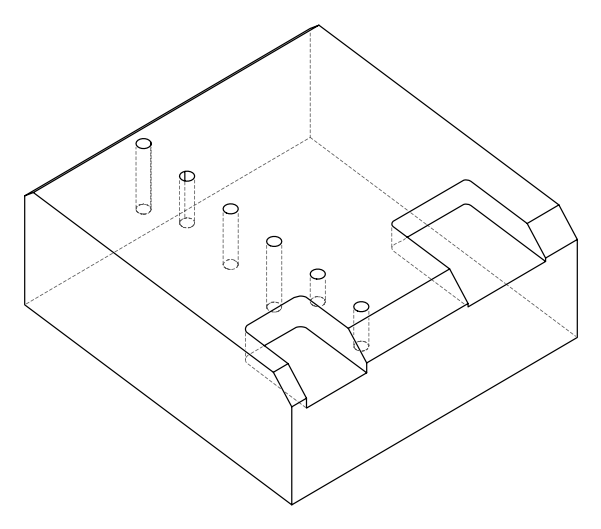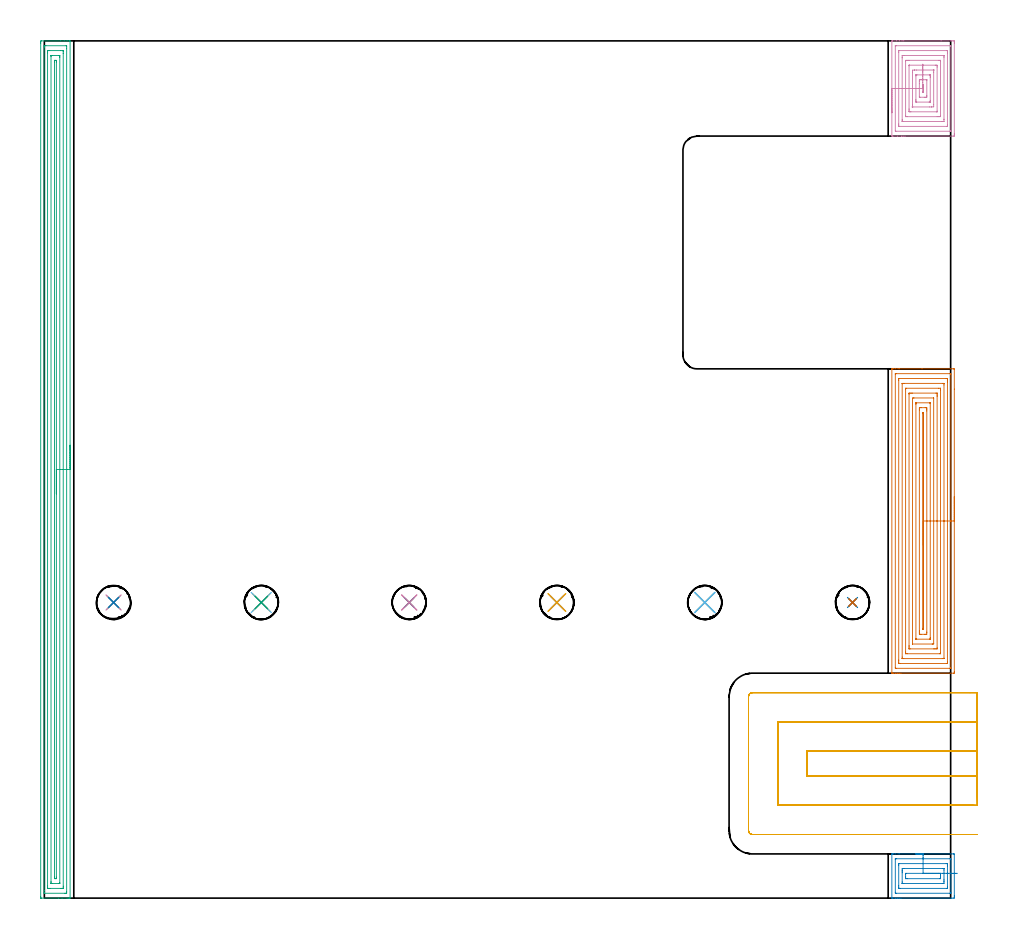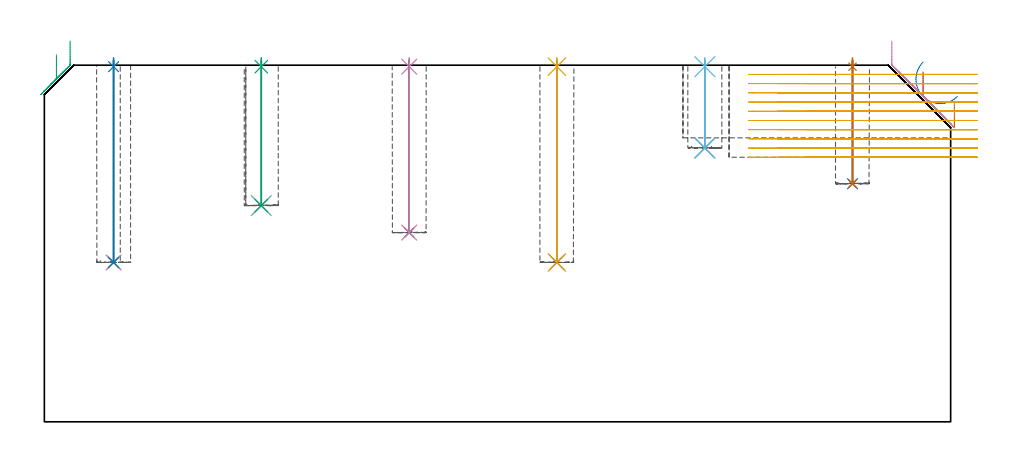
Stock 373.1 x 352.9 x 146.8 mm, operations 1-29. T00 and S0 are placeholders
(PLAN: 30 operations, 16 tool changes, 98.7 min)
(1 SPOT_DRILL | STEP1POCKET | NXT0321_9005460120000 | 0.03 min | 2 mm3)
(2 SPOT_DRILL_1 | STEP1POCKET_1 | NXT0321_9005460120000 | 0.03 min | 2 mm3)
(3 SPOT_DRILL_2 | STEP1POCKET_2 | NXT0321_9005460120000 | 0.03 min | 3 mm3)
(4 SPOT_DRILL_3 | STEP1POCKET_3 | NXT0321_9005460120000 | 0.03 min | 2 mm3)
(5 SPOT_DRILL_4 | STEP1POCKET_4 | NXT0321_9005460120000 | 0.03 min | 2 mm3)
(6 SPOT_DRILL_5 | STEP1POCKET_5 | NXT0321_9005460120000 | 0.03 min | 2 mm3)
(7 DRILL_BLIND_HOLE_INTO_CENTER | STEP1POCKET | NXT0301_042 | 0.2 min | 1881 mm3)
(8 DRILL_TO_ENLARGE_BLIND_HOLE | STEP1POCKET | UGT0301_374 | 0.2 min | 4579 mm3)
(9 DRILL_BLIND_HOLE_INTO_CENTER_1 | STEP1POCKET_1 | NXT0301_042 | 0.33 min | 3153 mm3)
(10 DRILL_TO_ENLARGE_BLIND_HOLE_1 | STEP1POCKET_1 | UGT0301_374 | 0.33 min | 7596 mm3)
(11 DRILL_BLIND_HOLE_INTO_CENTER_2 | STEP1POCKET_2 | NXT0301_042 | 0.24 min | 2233 mm3)
(12 DRILL_TO_ENLARGE_BLIND_HOLE_2 | STEP1POCKET_2 | UGT0301_374 | 0.24 min | 5416 mm3)
(13 DRILL_BLIND_HOLE_INTO_CENTER_3 | STEP1POCKET_3 | NXT0301_042 | 0.29 min | 2669 mm3)
(14 DRILL_TO_ENLARGE_BLIND_HOLE_3 | STEP1POCKET_3 | UGT0301_374 | 0.29 min | 6452 mm3)
(15 DRILL_BLIND_HOLE_INTO_CENTER_4 | STEP1POCKET_4 | NXT0301_042 | 0.33 min | 3153 mm3)
(16 DRILL_TO_ENLARGE_BLIND_HOLE_4 | STEP1POCKET_4 | UGT0301_374 | 0.33 min | 7594 mm3)
(17 DRILL_BLIND_HOLE_INTO_CENTER_5 | STEP1POCKET_5 | NXT0301_042 | 0.15 min | 1303 mm3)
(18 DRILL_TO_ENLARGE_BLIND_HOLE_5 | STEP1POCKET_5 | UGT0301_374 | 0.15 min | 3212 mm3)
(19 BORE_BLIND_HOLE | STEP1POCKET | UGT0332_064 | 0.2 min | 1032 mm3)
(20 BORE_BLIND_HOLE_1 | STEP1POCKET_1 | UGT0332_064 | 0.33 min | 1723 mm3)
(21 BORE_BLIND_HOLE_2 | STEP1POCKET_2 | UGT0332_064 | 0.24 min | 1226 mm3)
(22 BORE_BLIND_HOLE_3 | STEP1POCKET_3 | UGT0332_064 | 0.29 min | 1455 mm3)
(23 BORE_BLIND_HOLE_4 | STEP1POCKET_4 | UGT0332_064 | 0.33 min | 1721 mm3)
(24 BORE_BLIND_HOLE_5 | STEP1POCKET_5 | UGT0332_064 | 0.15 min | 722 mm3)
(25 AREA_MILL | FG_CHAMFER_SURFACE | UGT0205_001 | 10.25 min | 46894 mm3)
(26 AREA_MILL_1 | FG_CHAMFER_SURFACE_1 | UGT0205_001 | 1.7 min | 8766 mm3)
(27 AREA_MILL_2 | FG_CHAMFER_SURFACE_2 | UGT0205_001 | 14.32 min | 25832 mm3)
(28 AREA_MILL_3 | FG_CHAMFER_SURFACE_3 | UGT0205_001 | 3.36 min | 15700 mm3)
(29 MILL_SLOT | SLOT_PARTIAL_RECTANGULAR | NXT0201_012 | Follow Part, ap 4, ae 75% | 15.05 min | 250172 mm3)
(30 MILL_SLOT_1 | SLOT_PARTIAL_RECTANGULAR_1 | NXT0201_013 | Follow Part, ap 2.5, ae 75% | 49.25 min | 309719 mm3)
(TOOL NXT0321_9005460120000 | NC Spot Drill, 142deg, 12mm, Carbide, Uncoated | D12 PA142 FL30 Z2)
(TOOL NXT0301_042 | Carbide Drill 7.1mm [860.1-0710-057A1-MM 2214] | D7.1 PA140 FL85 Z2)
(TOOL UGT0301_374 | Twist Drill Flat Bottom 13 mm | D13 PA180 FL101 Z2)
(TOOL UGT0332_064 | 14 mm Boring Bar Slip Fit | D14)
(TOOL UGT0205_001 | Chamfer Mill 20 x 3 x 45 deg. | D20 FL50 Z2)
(TOOL NXT0201_012 | ENDMILL 16mm [2P460-1600-NA 1630] | D16 FL38 Z6)
(TOOL NXT0201_013 | ENDMILL 10mm | D10 FL30 Z4)
(OP 1 SPOT_DRILL)
G17 G21 G94 G90
T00 M6
G54
G17 G0 G90 X332.7 Y121.7 S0 M3
G43 Z156.8 H0
G94 G81 G98 Z146.193 F250. R149.8
G80
M5
M2
(OP 2 SPOT_DRILL_1)
G17 G21 G94 G90
T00 M6
G54
G17 G0 G90 X28.5 Y121.7 S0 M3
G43 Z156.8 H0
G94 G81 G98 Z146.193 F250. R149.8
G80
M5
M2
(OP 3 SPOT_DRILL_2)
G17 G21 G94 G90
T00 M6
G54
G17 G0 G90 X89.3 Y121.7 S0 M3
G43 Z156.8 H0
G94 G81 G98 Z146.193 F250. R149.8
G80
M5
M2
(OP 4 SPOT_DRILL_3)
G17 G21 G94 G90
T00 M6
G54
G17 G0 G90 X150.2 Y121.7 S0 M3
G43 Z156.8 H0
G94 G81 G98 Z146.193 F250. R149.8
G80
M5
M2
(OP 5 SPOT_DRILL_4)
G17 G21 G94 G90
T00 M6
G54
G17 G0 G90 X211. Y121.7 S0 M3
G43 Z156.8 H0
G94 G81 G98 Z146.193 F250. R149.8
G80
M5
M2
(OP 6 SPOT_DRILL_5)
G17 G21 G94 G90
T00 M6
G54
G17 G0 G90 X271.9 Y121.7 S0 M3
G43 Z156.8 H0
G94 G81 G98 Z146.193 F250. R149.8
G80
M5
M2
(OP 7 DRILL_BLIND_HOLE_INTO_CENTER)
G17 G21 G94 G90
T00 M6
G54
G17 G0 G90 X332.7 Y121.7 S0 M3
G43 Z156.8 H1
G94 G81 G98 Z98. F250. R148.8
G80
M5
M2
(OP 8 DRILL_TO_ENLARGE_BLIND_HOLE)
G17 G21 G94 G90
T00 M6
G54
G17 G0 G90 X332.7 Y121.7 S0 M3
G43 Z156.8 H0
G94 G73 G98 Z98. F250. Q12.2 R148.8
G80
M5
M2
(OP 9 DRILL_BLIND_HOLE_INTO_CENTER_1)
G17 G21 G94 G90
T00 M6
G54
G17 G0 G90 X28.5 Y121.7 S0 M3
G43 Z156.8 H1
G94 G81 G98 Z65.6 F250. R148.8
G80
M5
M2
(OP 10 DRILL_TO_ENLARGE_BLIND_HOLE_1)
G17 G21 G94 G90
T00 M6
G54
G17 G0 G90 X28.5 Y121.7 S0 M3
G43 Z156.8 H0
G94 G73 G98 Z65.6 F250. Q11.6 R148.8
G80
M5
M2
(OP 11 DRILL_BLIND_HOLE_INTO_CENTER_2)
G17 G21 G94 G90
T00 M6
G54
G17 G0 G90 X89.3 Y121.7 S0 M3
G43 Z156.8 H1
G94 G81 G98 Z89. F250. R148.8
G80
M5
M2
(OP 12 DRILL_TO_ENLARGE_BLIND_HOLE_2)
G17 G21 G94 G90
T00 M6
G54
G17 G0 G90 X89.3 Y121.7 S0 M3
G43 Z156.8 H0
G94 G73 G98 Z89. F250. Q11.56 R148.8
G80
M5
M2
(OP 13 DRILL_BLIND_HOLE_INTO_CENTER_3)
G17 G21 G94 G90
T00 M6
G54
G17 G0 G90 X150.2 Y121.7 S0 M3
G43 Z156.8 H1
G94 G81 G98 Z77.9 F250. R148.8
G80
M5
M2
(OP 14 DRILL_TO_ENLARGE_BLIND_HOLE_3)
G17 G21 G94 G90
T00 M6
G54
G17 G0 G90 X150.2 Y121.7 S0 M3
G43 Z156.8 H0
G94 G73 G98 Z77.9 F250. Q11.483 R148.8
G80
M5
M2
(OP 15 DRILL_BLIND_HOLE_INTO_CENTER_4)
G17 G21 G94 G90
T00 M6
G54
G17 G0 G90 X211. Y121.7 S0 M3
G43 Z156.8 H1
G94 G81 G98 Z65.6 F250. R148.8
G80
M5
M2
(OP 16 DRILL_TO_ENLARGE_BLIND_HOLE_4)
G17 G21 G94 G90
T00 M6
G54
G17 G0 G90 X211. Y121.7 S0 M3
G43 Z156.8 H0
G94 G73 G98 Z65.6 F250. Q11.6 R148.8
G80
M5
M2
(OP 17 DRILL_BLIND_HOLE_INTO_CENTER_5)
G17 G21 G94 G90
T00 M6
G54
G17 G0 G90 X271.9 Y121.7 S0 M3
G43 Z156.8 H1
G94 G81 G98 Z112.7 F250. R148.8
G80
M5
M2
(OP 18 DRILL_TO_ENLARGE_BLIND_HOLE_5)
G17 G21 G94 G90
T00 M6
G54
G17 G0 G90 X271.9 Y121.7 S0 M3
G43 Z156.8 H0
G94 G73 G98 Z112.7 F250. Q11.367 R148.8
G80
M5
M2
(OP 19 BORE_BLIND_HOLE)
G17 G21 G94 G90
T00 M6
G54
G17 G0 G90 X332.7 Y121.7 S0 M3
G43 Z156.8 H0
G94 G85 G98 Z98. F250. R148.8
G80
M5
M2
(OP 20 BORE_BLIND_HOLE_1)
G17 G21 G94 G90
T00 M6
G54
G17 G0 G90 X28.5 Y121.7 S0 M3
G43 Z156.8 H0
G94 G85 G98 Z65.6 F250. R148.8
G80
M5
M2
(OP 21 BORE_BLIND_HOLE_2)
G17 G21 G94 G90
T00 M6
G54
G17 G0 G90 X89.3 Y121.7 S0 M3
G43 Z156.8 H0
G94 G85 G98 Z89. F250. R148.8
G80
M5
M2
(OP 22 BORE_BLIND_HOLE_3)
G17 G21 G94 G90
T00 M6
G54
G17 G0 G90 X150.2 Y121.7 S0 M3
G43 Z156.8 H0
G94 G85 G98 Z77.9 F250. R148.8
G80
M5
M2
(OP 23 BORE_BLIND_HOLE_4)
G17 G21 G94 G90
T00 M6
G54
G17 G0 G90 X211. Y121.7 S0 M3
G43 Z156.8 H0
G94 G85 G98 Z65.6 F250. R148.8
G80
M5
M2
(OP 24 BORE_BLIND_HOLE_5)
G17 G21 G94 G90
T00 M6
G54
G17 G0 G90 X271.9 Y121.7 S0 M3
G43 Z156.8 H0
G94 G85 G98 Z112.7 F250. R148.8
G80
M5
M2
(OP 25 AREA_MILL)
G17 G21 G94 G90
T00 M6
G54
G17 G0 G90 X374.6 Y165.25 S1061 M3
G43 Z156.8 H0
Z131.1
G94 G1 Y165.212 Z130.228 F250.
Y165.098 Z129.364
Y164.909 Z128.512
Y164.647 Z127.68
Y164.313 Z126.874
Y163.91 Z126.1
Y163.442 Z125.364
Y162.91 Z124.672
Y162.321 Z124.029
Y161.678 Z123.44
Y160.986 Z122.908
Y160.25 Z122.44
Y159.476 Z122.037
Y158.67 Z121.703
Y157.838 Z121.441
Y156.987 Z121.252
Y156.122 Z121.138
Y155.25 Z121.1
Y93.209
X374.596 Y92.798 Z121.102
X374.592 Y92.61 Z121.106
X374.401 Y92.6 Z121.297
X352.634 Z143.061
X352.031 Z143.663
X351.469 Z144.228
X351.148 Z144.548
X350.585 Z145.111
X350.264 Z145.431
X349.621 Z146.078
X349.25 Z146.45
X348.914 Z146.776
X348.903 Y92.608 Z146.788
X348.9 Y92.762 Z146.8
Y217.738
X348.903 Y217.891 Z146.788
X348.914 Y217.893 Z146.777
X349.249 Y217.9 Z146.45
X349.622 Z146.078
X350.264 Z145.431
X351.469 Z144.228
X352.031 Z143.663
X361.318 Z134.379
X374.119 Z121.578
X374.403 Y217.898 Z121.295
X374.592 Y217.89 Z121.106
X374.599 Y217.699 Z121.099
X374.6 Y209.536 Z121.1
Y155.25
X373.186 Z122.514
Y94.784
X373.184 Y94.678 Z122.516
X373.181 Y94.627 Z122.519
X373.179 Y94.61 Z122.521
X373.132 Y94.607 Z122.568
X372.742 Y94.601 Z122.958
X350.653 Z145.047
X350.428 Y94.605 Z145.272
X350.323 Y94.61 Z145.377
X350.315 Y94.943 Z145.385
Y94.994
X350.314 Y215.717 Z145.386
X350.316 Y215.822 Z145.384
X350.319 Y215.873 Z145.381
X350.322 Y215.89 Z145.378
X350.368 Y215.893 Z145.332
X350.758 Y215.899 Z144.942
X372.847 Z122.853
X373.072 Y215.895 Z122.628
X373.177 Y215.89 Z122.523
X373.185 Y215.557 Z122.515
X373.186 Y215.506 Z122.514
Y155.25
X371.772 Z123.928
X371.771 Y97.366 Z123.929
X371.769 Y96.779 Z123.931
X371.766 Y96.628 Z123.934
X371.765 Y96.615 Z123.935
X371.751 Y96.61 Z123.949
X371.705 Y96.604 Z123.995
X371.646 Y96.601 Z124.054
X352.208 Y96.6 Z143.492
X352.031 Y96.602 Z143.669
X351.854 Y96.606 Z143.846
X351.742 Y96.61 Z143.958
X351.735 Y96.678 Z143.965
X351.733 Y96.779 Z143.967
X351.73 Y97.084 Z143.97
X351.729 Y97.672 Z143.971
X351.728 Y97.978 Z143.972
X351.729 Y213.134 Z143.971
X351.731 Y213.721 Z143.969
X351.734 Y213.872 Z143.966
X351.735 Y213.885 Z143.965
X351.749 Y213.89 Z143.951
X351.795 Y213.896 Z143.905
X351.854 Y213.899 Z143.846
X371.292 Y213.9 Z124.408
X371.469 Y213.898 Z124.231
X371.646 Y213.894 Z124.054
X371.758 Y213.89 Z123.942
X371.765 Y213.822 Z123.935
X371.767 Y213.721 Z123.933
X371.77 Y213.416 Z123.93
X371.771 Y212.828 Z123.929
X371.772 Y212.522 Z123.928
Y155.25
X370.357 Z125.343
Y98.795
X370.356 Y98.701 Z125.344
X370.353 Y98.643 Z125.347
X370.351 Y98.617 Z125.349
X370.337 Y98.61 Z125.363
X370.126 Y98.605 Z125.574
X369.702 Y98.6 Z125.998
X369.667 Z126.033
X353.763 Z141.937
X353.366 Y98.603 Z142.334
X353.168 Y98.608 Z142.532
X353.149 Y98.61 Z142.551
X353.147 Y98.624 Z142.553
X353.144 Y98.661 Z142.556
X353.143 Y98.712 Z142.557
Y99.227
Y211.705
X353.144 Y211.8 Z142.556
X353.147 Y211.857 Z142.553
X353.149 Y211.883 Z142.551
X353.163 Y211.89 Z142.537
X353.374 Y211.895 Z142.326
X353.798 Y211.9 Z141.902
X353.833 Z141.867
X369.737 Z125.963
X370.134 Y211.897 Z125.566
X370.332 Y211.893 Z125.368
X370.351 Y211.89 Z125.349
X370.353 Y211.876 Z125.347
X370.356 Y211.839 Z125.344
X370.357 Y211.788 Z125.343
Y211.273
Y155.25
X368.943 Z126.757
Y101.117
X368.941 Y100.991 Z126.759
X368.936 Y100.739 Z126.764
X368.931 Y100.609 Z126.769
X368.897 Y100.606 Z126.803
X368.818 Y100.603 Z126.882
X368.571 Y100.6 Z127.129
X355.318 Z140.382
X354.682 Y100.604 Z141.018
X354.591 Y100.607 Z141.109
X354.57 Y100.609 Z141.13
X354.564 Y100.697 Z141.136
X354.56 Y100.864 Z141.14
X354.557 Y101.117 Z141.143
Y101.243
Y209.383
X354.558 Y209.51 Z141.142
X354.564 Y209.762 Z141.136
X354.569 Y209.891 Z141.131
X354.603 Y209.894 Z141.097
X354.682 Y209.897 Z141.018
X354.929 Y209.9 Z140.771
X368.182 Z127.518
X368.818 Y209.897 Z126.882
X368.909 Y209.893 Z126.791
X368.93 Y209.891 Z126.77
X368.936 Y209.803 Z126.764
X368.94 Y209.636 Z126.76
X368.943 Y209.383 Z126.757
Y209.257
Y155.25
X367.529 Z128.171
X367.528 Y103.028 Z128.172
X367.527 Y102.787 Z128.173
X367.524 Y102.667 Z128.176
X367.522 Y102.615 Z128.178
X367.467 Y102.608 Z128.233
X367.051 Y102.603 Z128.649
X366.591 Y102.6 Z129.109
X366.168 Z129.532
X356.449 Y102.601 Z139.251
X355.986 Y102.603 Z139.714
X355.978 Y102.61 Z139.722
X355.975 Y102.614 Z139.725
X355.972 Y103.028 Z139.728
X355.971 Y103.511 Z139.729
Y103.921
X355.972 Y207.472 Z139.728
X355.973 Y207.713 Z139.727
X355.976 Y207.833 Z139.724
X355.978 Y207.885 Z139.722
X356.033 Y207.892 Z139.667
X356.449 Y207.897 Z139.251
X356.909 Y207.9 Z138.791
X357.332 Z138.368
X367.051 Y207.899 Z128.649
X367.514 Y207.897 Z128.186
X367.522 Y207.89 Z128.178
X367.525 Y207.886 Z128.175
X367.528 Y207.472 Z128.172
X367.529 Y206.989 Z128.171
Y206.579
Y155.25
X366.115 Z129.585
X366.114 Y104.867 Z129.586
X366.113 Y104.814 Z129.587
X366.108 Y104.614 Z129.592
X365.707 Y104.604 Z129.993
X365.495 Y104.6 Z130.205
X357.431 Y104.601 Z138.269
X357.412 Y104.604 Z138.288
X357.397 Y104.609 Z138.303
X357.392 Y104.628 Z138.308
X357.386 Y104.759 Z138.314
Y205.633
Y205.687
X357.392 Y205.886 Z138.308
X357.793 Y205.896 Z137.907
X358.005 Y205.9 Z137.695
X366.069 Y205.899 Z129.631
X366.088 Y205.896 Z129.612
X366.103 Y205.891 Z129.597
X366.108 Y205.872 Z129.592
X366.114 Y205.741 Z129.586
X366.115 Y155.25 Z129.585
X364.7 Z131.
Y107.189
X364.698 Y106.886 Z131.002
X364.695 Y106.684 Z131.005
X364.694 Y106.618 Z131.006
X364.675 Y106.61 Z131.025
X364.621 Y106.607 Z131.079
X364.401 Y106.6 Z131.299
X359.099 Z136.601
X358.879 Y106.605 Z136.821
X358.825 Y106.609 Z136.875
X358.806 Y106.612 Z136.894
X358.804 Y106.627 Z136.896
X358.801 Y106.673 Z136.899
X358.8 Y106.72 Z136.9
Y106.902
Y203.311
X358.802 Y203.614 Z136.898
X358.805 Y203.816 Z136.895
X358.806 Y203.882 Z136.894
X358.825 Y203.89 Z136.875
X358.879 Y203.893 Z136.821
X359.099 Y203.9 Z136.601
X364.401 Z131.299
X364.621 Y203.896 Z131.079
X364.675 Y203.892 Z131.025
X364.694 Y203.888 Z131.006
X364.696 Y203.873 Z131.004
X364.699 Y203.827 Z131.001
X364.7 Y203.78 Z131.
Y203.598
Y155.25
X363.286 Z132.414
Y109.51
X363.285 Y109.277 Z132.415
X363.279 Y108.625 Z132.421
X362.634 Y108.605 Z133.066
X362.419 Y108.601 Z133.281
X360.866 Z134.834
X360.651 Y108.602 Z135.049
X360.221 Y108.618 Z135.479
X360.215 Y109.042 Z135.485
X360.214 Y109.277 Z135.486
Y109.936
Y200.99
X360.215 Y201.223 Z135.485
X360.221 Y201.875 Z135.479
X360.866 Y201.895 Z134.834
X361.081 Y201.899 Z134.619
X362.634 Z133.066
X362.849 Y201.898 Z132.851
X363.279 Y201.882 Z132.421
X363.285 Y201.458 Z132.415
X363.286 Y201.223 Z132.414
Y200.564
Y155.25
X361.872 Z133.828
X361.871 Y111.062 Z133.829
X361.87 Y110.941 Z133.83
X361.866 Y110.816 Z133.834
X361.858 Y110.61 Z133.842
X361.75 Y110.604 Z133.95
X361.685 Y110.603 Z134.015
X361.645 Y110.606 Z134.055
X361.639 Y110.609 Z134.061
X361.635 Y110.624 Z134.065
X361.632 Y110.693 Z134.068
X361.629 Y110.939 Z134.071
X361.628 Y111.062 Z134.072
X361.629 Y199.438 Z134.071
X361.63 Y199.559 Z134.07
X361.634 Y199.684 Z134.066
X361.642 Y199.89 Z134.058
X361.75 Y199.896 Z133.95
X361.815 Y199.897 Z133.885
X361.855 Y199.894 Z133.845
X361.861 Y199.891 Z133.839
X361.865 Y199.876 Z133.835
X361.868 Y199.808 Z133.832
X361.871 Y199.561 Z133.829
X361.872 Y199.438 Z133.828
Y155.25
Y154.378 Z133.866
Y153.514 Z133.98
Y152.662 Z134.169
Y151.83 Z134.431
Y151.024 Z134.765
Y150.25 Z135.168
Y149.514 Z135.636
Y148.822 Z136.168
Y148.179 Z136.757
Y147.59 Z137.4
Y147.059 Z138.092
Y146.59 Z138.828
Y146.187 Z139.602
Y145.853 Z140.408
Y145.591 Z141.24
Y145.402 Z142.091
Y145.288 Z142.956
Y145.25 Z143.828
G0 Z156.8
M5
M2
(OP 26 AREA_MILL_1)
G17 G21 G94 G90
T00 M6
G54
G17 G0 G90 X361.75 Y18.2 S1061 M3
G43 Z156.8 H0
Z148.089
G94 G1 X361.161 Z147.446 F250.
X360.63 Z146.754
X360.161 Z146.018
X359.758 Z145.245
X359.424 Z144.439
X359.162 Z143.607
X358.973 Z142.755
X358.859 Z141.89
X358.821 Z141.018
X358.859 Z140.147
X358.973 Z139.282
X359.162 Z138.43
X359.424 Z137.598
X359.758 Z136.792
X360.161 Z136.018
X360.63 Z135.283
X361.161 Z134.59
X361.75 Z133.947
X374.119 Z121.578
X374.397 Y18.197 Z121.3
X374.592 Y18.19 Z121.106
X374.599 Y17.993 Z121.099
X374.6 Y1.023 Z121.1
X374.599 Y0.615 Z121.101
X374.595 Y0.135 Z121.103
X374.592 Y0.009 Z121.106
X374.119 Y0.004 Z121.578
X373.511 Y0. Z122.186
X352.64 Z143.056
X352.031 Z143.663
X351.481 Z144.216
X351.148 Z144.548
X350.597 Z145.099
X350.264 Z145.431
X349.262 Z146.437
X348.914 Y0.007 Z146.777
X348.903 Y0.009 Z146.788
X348.9 Y0.169 Z146.8
Y18.031
X348.903 Y18.192 Z146.788
X348.915 Y18.2 Z146.776
X349.263 Z146.437
X349.597 Z146.102
X350.264 Z145.431
X351.481 Z144.216
X352.031 Z143.663
X361.75 Z133.947
X361.751 Y17.586 Z133.949
X361.75 Y16.692 Z133.95
Y16.2
X372.84 Y16.199 Z122.86
X373.071 Y16.192 Z122.629
X373.179 Y16.186 Z122.521
X373.185 Y15.85 Z122.515
X373.186 Y15.799 Z122.514
Y2.191
X373.185 Y2.086 Z122.515
X373.182 Y2.034 Z122.518
X373.18 Y2.016 Z122.52
X373.146 Y2.01 Z122.554
X372.748 Y2.001 Z122.952
X350.66 Z145.04
X350.429 Y2.008 Z145.271
X350.321 Y2.014 Z145.379
X350.315 Y2.35 Z145.385
X350.314 Y2.401 Z145.386
Y16.009
X350.315 Y16.114 Z145.385
X350.318 Y16.166 Z145.382
X350.32 Y16.184 Z145.38
X350.354 Y16.19 Z145.346
X350.752 Y16.199 Z144.948
X361.75 Y16.2 Z133.95
Y14.2
X371.283 Z124.417
X371.469 Y14.197 Z124.231
X371.654 Y14.192 Z124.046
X371.765 Y14.186 Z123.935
X371.768 Y14.114 Z123.932
X371.77 Y14.012 Z123.93
X371.771 Y13.707 Z123.929
X371.772 Y13.119 Z123.928
X371.771 Y4.775 Z123.929
X371.767 Y4.188 Z123.933
X371.765 Y4.036 Z123.935
X371.76 Y4.01 Z123.94
X371.716 Y4.005 Z123.984
X371.654 Y4.001 Z124.046
X352.216 Y4. Z143.484
X352.031 Y4.003 Z143.669
X351.846 Y4.008 Z143.854
X351.735 Y4.014 Z143.965
X351.732 Y4.086 Z143.968
X351.73 Y4.188 Z143.97
X351.729 Y4.494 Z143.971
X351.728 Y5.081 Z143.972
X351.729 Y13.425 Z143.971
X351.733 Y14.012 Z143.967
X351.735 Y14.164 Z143.965
X351.74 Y14.19 Z143.96
X351.784 Y14.195 Z143.916
X351.846 Y14.199 Z143.854
X361.75 Y14.2 Z133.95
Y12.2
X369.728 Z125.972
X370.136 Y12.195 Z125.564
X370.339 Y12.19 Z125.361
X370.351 Y12.184 Z125.349
X370.354 Y12.168 Z125.346
X370.356 Y12.132 Z125.344
X370.357 Y12.081 Z125.343
Y11.563
Y7.76
Y7.098
X370.356 Y6.867 Z125.344
X370.351 Y6.211 Z125.349
X370.339 Y6.01 Z125.361
X369.676 Y6. Z126.024
X353.772 Z141.928
X353.364 Y6.005 Z142.336
X353.161 Y6.01 Z142.539
X353.149 Y6.016 Z142.551
X353.146 Y6.032 Z142.554
X353.144 Y6.068 Z142.556
X353.143 Y6.119 Z142.557
Y6.637
Y10.44
Y11.102
X353.144 Y11.333 Z142.556
X353.149 Y11.989 Z142.551
X353.161 Y12.19 Z142.539
X353.824 Y12.2 Z141.876
X361.75 Z133.95
Y10.2
X365.521 Z130.179
X368.172 Z127.528
X368.818 Y10.196 Z126.882
X368.91 Y10.193 Z126.79
X368.931 Y10.191 Z126.769
X368.936 Y10.093 Z126.764
X368.94 Y9.925 Z126.76
X368.943 Y9.673 Z126.757
Y9.547
Y8.653
Y8.527
X368.942 Y8.401 Z126.758
X368.937 Y8.149 Z126.763
X368.933 Y8.009 Z126.767
X368.899 Y8.006 Z126.801
X368.818 Y8.003 Z126.882
X368.581 Y8. Z127.119
X355.328 Z140.372
X354.682 Y8.004 Z141.018
X354.59 Y8.007 Z141.11
X354.569 Y8.009 Z141.131
X354.564 Y8.107 Z141.136
X354.56 Y8.275 Z141.14
X354.557 Y8.527 Z141.143
Y8.653
Y9.673
X354.558 Y9.799 Z141.142
X354.563 Y10.051 Z141.137
X354.567 Y10.191 Z141.133
X354.601 Y10.194 Z141.099
X354.682 Y10.197 Z141.018
X354.919 Y10.2 Z140.781
X361.75 Z133.95
X362.393 Z133.361
X363.085 Z132.83
X363.821 Z132.361
X364.595 Z131.958
X365.401 Z131.624
X366.233 Z131.362
X367.085 Z131.173
X367.95 Z131.059
X368.821 Z131.021
X369.693 Z131.059
X370.558 Z131.173
X371.409 Z131.362
X372.241 Z131.624
X373.047 Z131.958
X373.821 Z132.361
X374.557 Z132.83
X375.249 Z133.361
X375.892 Z133.95
G0 Z156.8
M5
M2
(OP 27 AREA_MILL_2)
G17 G21 G94 G90
T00 M6
G54
G17 G0 G90 X10.6 Y186.45 S1061 M3
G43 Z156.8 H0
G94 G1 Y186.412 Z155.928 F250.
Y186.298 Z155.063
Y186.109 Z154.212
Y185.847 Z153.38
Y185.513 Z152.574
Y185.11 Z151.8
Y184.641 Z151.064
Y184.11 Z150.372
Y183.521 Z149.729
Y182.878 Z149.139
Y182.186 Z148.608
Y181.45 Z148.14
Y180.676 Z147.737
Y179.87 Z147.403
Y179.038 Z147.141
Y178.186 Z146.952
Y177.322 Z146.838
Y176.45 Z146.8
Y0.161
X10.598 Y0.01 Z146.789
X10.472 Y0.003 Z146.664
X10.338 Y0. Z146.538
X9.995 Z146.194
X9.363 Z145.558
X7.297 Z143.494
X5.863 Z142.058
X-1.138 Z135.059
X-1.421 Y0.004 Z134.776
X-1.492 Y0.01 Z134.705
X-1.499 Y0.083 Z134.699
X-1.5 Y0.608 Z134.7
Y351.769
X-1.499 Y352.292 Z134.701
X-1.496 Y352.658 Z134.702
X-1.493 Y352.89 Z134.705
X-1.138 Y352.9 Z135.059
X6.738 Z142.933
X8.172 Z144.369
X9.363 Z145.558
X10.339 Z146.538
X10.472 Y352.897 Z146.664
X10.598 Y352.89 Z146.788
X10.6 Y352.739 Z146.8
Y176.45
X9.186 Z145.386
X9.185 Y2.574 Z145.385
Y2.393
X9.18 Y2.038 Z145.38
X9.179 Y2.02 Z145.379
X9.17 Y2.01 Z145.37
X9.104 Y2.006 Z145.304
X9.001 Y2.002 Z145.201
X8.873 Y2. Z145.073
X8.488 Z144.688
X0.121 Y2.001 Z136.321
X-0.031 Y2.005 Z136.169
X-0.059 Y2.009 Z136.141
X-0.079 Y2.014 Z136.121
X-0.08 Y2.048 Z136.12
X-0.084 Y2.211 Z136.116
X-0.085 Y2.393 Z136.115
X-0.086 Y3.105 Z136.114
Y350.326 Z136.115
X-0.085 Y350.507
X-0.08 Y350.862 Z136.12
X-0.079 Y350.88 Z136.121
X-0.07 Y350.89 Z136.13
X-0.004 Y350.894 Z136.196
X0.099 Y350.898 Z136.299
X0.227 Y350.9 Z136.427
X0.612 Z136.812
X8.979 Y350.899 Z145.179
X9.131 Y350.895 Z145.331
X9.158 Y350.891 Z145.358
X9.179 Y350.886 Z145.379
X9.18 Y350.852 Z145.38
X9.184 Y350.69 Z145.384
X9.185 Y350.507 Z145.385
X9.186 Y349.795 Z145.386
Y176.45
X7.771 Z143.971
Y4.909
X7.766 Y4.178 Z143.966
X7.764 Y4.023 Z143.964
X7.613 Y4.01 Z143.813
X6.911 Y4.001 Z143.111
X2.362 Y4. Z138.562
X1.658 Y4.004 Z137.858
X1.487 Y4.01 Z137.687
X1.335 Y4.025 Z137.535
X1.332 Y4.178 Z137.532
X1.33 Y4.338 Z137.53
X1.329 Y5.071 Z137.529
X1.328 Y5.233 Z137.528
X1.329 Y347.991 Z137.529
X1.334 Y348.722 Z137.534
X1.336 Y348.877 Z137.536
X1.487 Y348.89 Z137.687
X2.189 Y348.899 Z138.389
X6.738 Y348.9 Z142.938
X7.442 Y348.896 Z143.642
X7.613 Y348.89 Z143.813
X7.765 Y348.875 Z143.965
X7.768 Y348.722 Z143.968
X7.77 Y348.562 Z143.97
X7.771 Y347.829 Z143.971
Y347.668
Y176.45
X6.357 Z142.557
Y6.352
X6.355 Y6.183 Z142.555
X6.352 Y6.049 Z142.552
X6.35 Y6.014 Z142.55
X6.333 Y6.01 Z142.533
X6.282 Y6.007 Z142.482
X5.863 Y6. Z142.063
X5.826 Z142.026
X3.201 Z139.401
X2.824 Y6.01 Z139.024
X2.749 Y6.022 Z138.949
X2.746 Y6.075 Z138.946
X2.745 Y6.132 Z138.945
X2.743 Y6.467 Z138.943
Y6.856
Y346.548
X2.745 Y346.717 Z138.945
X2.748 Y346.851 Z138.948
X2.749 Y346.886 Z138.949
X2.767 Y346.89 Z138.967
X2.818 Y346.893 Z139.018
X3.237 Y346.9 Z139.437
X3.274 Z139.474
X5.899 Z142.099
X6.276 Y346.89 Z142.476
X6.351 Y346.878 Z142.551
X6.354 Y346.825 Z142.554
X6.355 Y346.768 Z142.555
X6.357 Y346.433 Z142.557
Y346.044
Y176.45
X4.943 Z141.143
Y8.613
X4.937 Y8.203 Z141.137
X4.933 Y8.01 Z141.133
X4.736 Y8.005 Z140.936
X4.267 Y8.01 Z140.467
X4.164 Y8.024 Z140.364
X4.157 Y8.641 Z140.357
Y344.287
X4.163 Y344.697 Z140.363
X4.167 Y344.89 Z140.367
X4.364 Y344.895 Z140.564
X4.833 Y344.89 Z141.033
X4.936 Y344.876 Z141.136
X4.943 Y344.259 Z141.143
Y176.45
Y175.578 Z141.181
Y174.713 Z141.295
Y173.862 Z141.484
Y173.03 Z141.746
Y172.224 Z142.08
Y171.45 Z142.483
Y170.714 Z142.952
Y170.022 Z143.483
Y169.379 Z144.072
Y168.79 Z144.715
Y168.258 Z145.407
Y167.79 Z146.143
Y167.387 Z146.917
Y167.053 Z147.723
Y166.791 Z148.555
Y166.602 Z149.407
Y166.488 Z150.271
Y166.45 Z151.143
G0 Z156.8
M5
M2
(OP 28 AREA_MILL_3)
G17 G21 G94 G90
T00 M6
G54
G17 G0 G90 X348.9 Y323.3 S1061 M3
G43 Z156.8 H0
G94 G1 Y323.338 Z155.928 F250.
Y323.452 Z155.064
Y323.641 Z154.212
Y323.903 Z153.38
Y324.237 Z152.574
Y324.64 Z151.8
Y325.109 Z151.064
Y325.64 Z150.372
Y326.229 Z149.729
Y326.872 Z149.14
Y327.564 Z148.608
Y328.3 Z148.14
Y329.074 Z147.737
Y329.88 Z147.403
Y330.712 Z147.141
Y331.564 Z146.952
Y332.428 Z146.838
Y333.3 Z146.8
Y352.814
X348.905 Y352.89 Z146.792
X349.086 Y352.9 Z146.612
X350.806 Z144.893
X352.031 Z143.666
X353.086 Z142.613
X353.798 Z141.896
X369.171 Z126.525
X373.236 Z122.46
X373.593 Z122.104
X374.119 Y352.896 Z121.577
X374.591 Y352.892 Z121.105
X374.594 Y352.847 Z121.103
X374.599 Y352.371 Z121.101
X374.6 Y351.888 Z121.1
Y314.634
X374.599 Y314.229 Z121.101
X374.593 Y313.753 Z121.103
X374.591 Y313.708 Z121.105
X374.119 Y313.7 Z121.577
X354.325 Z141.369
X353.798 Z141.896
X353.086 Z142.613
X352.915 Z142.783
X351.148 Z144.549
X349.381 Z146.318
X349.084 Y313.701 Z146.614
X348.905 Y313.71 Z146.793
X348.9 Y313.786 Z146.8
Y333.3
X350.314 Z145.386
X350.315 Y350.806 Z145.385
X350.316 Y350.858 Z145.384
X350.318 Y350.882 Z145.382
X350.32 Y350.888 Z145.38
X350.343 Y350.891 Z145.357
X350.543 Y350.896 Z145.157
X350.846 Y350.9 Z144.854
X372.935 Y350.899 Z122.765
X373.091 Y350.893 Z122.609
X373.142 Y350.89 Z122.558
X373.179 Y350.877 Z122.521
X373.186 Y350.597 Z122.514
X373.185 Y315.794 Z122.515
X373.184 Y315.742 Z122.516
X373.182 Y315.718 Z122.518
X373.18 Y315.712 Z122.52
X373.157 Y315.71 Z122.543
X372.957 Y315.704 Z122.743
X372.654 Y315.7 Z123.046
X350.565 Y315.701 Z145.135
X350.409 Y315.707 Z145.291
X350.358 Y315.71 Z145.342
X350.321 Y315.723 Z145.379
X350.314 Y316.003 Z145.386
Y333.3
X351.728 Z143.972
X351.729 Y348.239 Z143.971
X351.733 Y348.823 Z143.967
X351.735 Y348.889 Z143.965
X351.877 Y348.897 Z143.823
X351.954 Y348.9 Z143.746
X371.469 Z124.231
X371.546 Y348.898 Z124.154
X371.699 Y348.891 Z124.001
X371.766 Y348.883 Z123.934
X371.768 Y348.865 Z123.932
X371.77 Y348.823 Z123.93
X371.771 Y348.519 Z123.929
X371.772 Y347.936 Z123.928
X371.771 Y318.361 Z123.929
X371.767 Y317.777 Z123.933
X371.765 Y317.711 Z123.935
X371.623 Y317.703 Z124.077
X371.546 Y317.7 Z124.154
X352.031 Z143.669
X351.954 Y317.702 Z143.746
X351.8 Y317.709 Z143.9
X351.734 Y317.717 Z143.966
X351.732 Y317.735 Z143.968
X351.73 Y317.777 Z143.97
X351.729 Y318.081 Z143.971
X351.728 Y318.664 Z143.972
Y333.3
X353.143 Z142.557
Y345.932
X353.144 Y346.162 Z142.556
X353.149 Y346.813 Z142.551
X353.16 Y346.89 Z142.54
X353.247 Y346.893 Z142.453
X353.43 Y346.897 Z142.27
X353.798 Y346.9 Z141.902
X353.946 Z141.754
X370.129 Y346.899 Z125.571
X370.268 Y346.897 Z125.432
X370.337 Y346.893 Z125.363
X370.35 Y346.89 Z125.35
X370.352 Y346.883 Z125.348
X370.355 Y346.858 Z125.345
X370.357 Y346.391 Z125.343
Y346.162
Y320.668
X370.356 Y320.438 Z125.344
X370.351 Y319.787 Z125.349
X370.34 Y319.71 Z125.36
X370.253 Y319.707 Z125.447
X370.069 Y319.703 Z125.631
X369.702 Y319.7 Z125.998
X369.554 Z126.146
X353.371 Y319.701 Z142.329
X353.232 Y319.703 Z142.468
X353.163 Y319.707 Z142.537
X353.15 Y319.71 Z142.55
X353.148 Y319.717 Z142.552
X353.145 Y319.742 Z142.555
X353.143 Y320.209 Z142.557
Y320.438
Y333.3
X354.557 Z141.143
Y344.513
X354.559 Y344.638 Z141.141
X354.564 Y344.88 Z141.136
X354.682 Y344.89 Z141.018
X355.057 Y344.898 Z140.643
X355.565 Y344.9 Z140.135
X355.938 Z139.762
X368.308 Z127.392
X368.818 Y344.897 Z126.882
X368.891 Y344.894 Z126.809
X368.929 Y344.891 Z126.771
X368.936 Y344.763 Z126.764
X368.941 Y344.513 Z126.759
X368.943 Y344.388 Z126.757
Y322.087
X368.941 Y321.962 Z126.759
X368.936 Y321.72 Z126.764
X368.818 Y321.71 Z126.882
X368.443 Y321.702 Z127.257
X367.935 Y321.7 Z127.765
X367.562 Z128.138
X355.192 Z140.508
X354.682 Y321.703 Z141.018
X354.609 Y321.706 Z141.091
X354.571 Y321.709 Z141.129
X354.564 Y321.837 Z141.136
X354.559 Y322.087 Z141.141
X354.557 Y322.212 Z141.143
Y333.3
X355.971 Z139.729
X355.972 Y342.614 Z139.728
X355.973 Y342.853 Z139.727
X355.975 Y342.882 Z139.725
X355.977 Y342.889 Z139.723
X355.993 Y342.892 Z139.707
X356.068 Y342.897 Z139.632
X356.164 Y342.9 Z139.536
X366.766 Z128.934
X367.051 Y342.898 Z128.649
X367.336 Y342.894 Z128.364
X367.52 Y342.89 Z128.18
X367.523 Y342.773 Z128.177
X367.526 Y342.614 Z128.174
X367.528 Y342.134 Z128.172
Y323.986
X367.527 Y323.747 Z128.173
X367.525 Y323.718 Z128.175
X367.523 Y323.711 Z128.177
X367.507 Y323.708 Z128.193
X367.431 Y323.703 Z128.269
X367.336 Y323.7 Z128.364
X356.734 Z138.966
X356.449 Y323.702 Z139.251
X356.164 Y323.706 Z139.536
X355.98 Y323.71 Z139.72
X355.977 Y323.827 Z139.723
X355.974 Y323.986 Z139.726
X355.972 Y324.466 Z139.728
X355.971 Y324.873 Z139.729
Y333.3
X357.385 Z138.315
Y339.953
X357.39 Y340.782 Z138.31
X357.392 Y340.84 Z138.308
X358.158 Y340.898 Z137.542
X358.216 Y340.899 Z137.484
X359.039 Y340.9 Z136.661
X366.108 Y340.899 Z129.592
X366.11 Y340.897 Z129.59
X366.112 Y340.895 Z129.588
X366.113 Y340.84 Z129.587
X366.115 Y340.006 Z129.585
Y326.647
X366.11 Y325.818 Z129.59
X366.108 Y325.76 Z129.592
X365.342 Y325.702 Z130.358
X365.284 Y325.701 Z130.416
X364.461 Y325.7 Z131.239
X357.392 Y325.701 Z138.308
X357.39 Y325.703 Z138.31
X357.388 Y325.705 Z138.312
X357.387 Y325.76 Z138.313
X357.385 Y326.594 Z138.315
Y333.3
X358.8 Z136.901
X358.801 Y338.479 Z136.899
X358.804 Y338.78 Z136.896
X358.806 Y338.865 Z136.894
X358.813 Y338.891 Z136.887
X358.831 Y338.893 Z136.869
X358.92 Y338.897 Z136.78
X359.099 Y338.899 Z136.601
X359.264 Y338.9 Z136.436
X364.401 Y338.899 Z131.299
X364.568 Y338.897 Z131.132
X364.688 Y338.89 Z131.012
X364.694 Y338.855 Z131.006
X364.696 Y338.769 Z131.004
X364.7 Y338.179 Z131.
Y337.878
Y328.421
X364.699 Y328.121 Z131.001
X364.696 Y327.82 Z131.004
X364.694 Y327.735 Z131.006
X364.687 Y327.709 Z131.013
X364.669 Y327.707 Z131.031
X364.58 Y327.703 Z131.12
X364.401 Y327.701 Z131.299
X364.236 Y327.7 Z131.464
X359.099 Y327.701 Z136.601
X358.932 Y327.703 Z136.768
X358.812 Y327.71 Z136.888
X358.806 Y327.745 Z136.894
X358.804 Y327.831 Z136.896
X358.8 Y328.421 Z136.9
Y328.722
Y333.3 Z136.901
X360.214 Z135.486
Y335.286
Y336.173
X360.215 Y336.405 Z135.485
X360.218 Y336.732 Z135.482
X360.221 Y336.886 Z135.479
X360.379 Y336.894 Z135.321
X360.866 Y336.898 Z134.834
X361.257 Y336.9 Z134.443
X363.024 Z132.676
X363.246 Y336.896 Z132.454
X363.27 Y336.893 Z132.43
X363.279 Y336.889 Z132.421
X363.281 Y336.876 Z132.419
X363.284 Y336.797 Z132.416
X363.286 Y336.637 Z132.414
Y330.428
X363.285 Y330.195 Z132.415
X363.282 Y329.868 Z132.418
X363.279 Y329.714 Z132.421
X363.121 Y329.706 Z132.579
X362.634 Y329.702 Z133.066
X362.243 Y329.7 Z133.457
X360.476 Z135.224
X360.254 Y329.704 Z135.446
X360.23 Y329.707 Z135.47
X360.221 Y329.711 Z135.479
X360.219 Y329.724 Z135.481
X360.216 Y329.803 Z135.484
X360.214 Y329.963 Z135.486
Y333.3
X361.628 Z134.072
Y333.744
Y334.631
X361.63 Y334.751 Z134.07
X361.635 Y334.874 Z134.065
X361.638 Y334.891 Z134.062
X361.65 Y334.894 Z134.05
X361.683 Y334.898 Z134.017
X361.75 Z133.95
X361.839 Y334.893 Z133.861
X361.865 Y334.89 Z133.835
X361.868 Y334.834 Z133.832
X361.871 Y334.753 Z133.829
X361.872 Y334.631 Z133.828
Y334.508
Y332.857
Y331.969
X361.87 Y331.849 Z133.83
X361.865 Y331.726 Z133.835
X361.862 Y331.709 Z133.838
X361.85 Y331.706 Z133.85
X361.817 Y331.702 Z133.883
X361.75 Z133.95
X361.661 Y331.707 Z134.039
X361.635 Y331.71 Z134.065
X361.632 Y331.766 Z134.068
X361.629 Y331.847 Z134.071
X361.628 Y331.969 Z134.072
Y332.092
Y333.3
Y334.172 Z134.11
Y335.037 Z134.224
Y335.888 Z134.413
Y336.72 Z134.675
Y337.526 Z135.009
Y338.3 Z135.412
Y339.036 Z135.881
Y339.728 Z136.412
Y340.371 Z137.001
Y340.96 Z137.644
Y341.492 Z138.336
Y341.96 Z139.072
Y342.363 Z139.846
Y342.697 Z140.652
Y342.959 Z141.484
Y343.148 Z142.336
Y343.262 Z143.201
Y343.3 Z144.072
G0 Z156.8
M5
M2
(OP 29 MILL_SLOT)
G17 G21 G94 G90
T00 M6
G54
G17 G0 G90 X384.1 Y60.633 S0 M3
G43 Z156.8 H1
Z143.01
G94 G1 X381.1 Y60.601 F250.
G2 X380.846 Y60.6 R24. F500.
G1 X313.9
Y50.2
X380.846
G2 X381.1 Y50.199 R24.
G1 X384.1 Y50.167 F250.
X384.099 Y72.666
X381.1 Y72.603
G2 X380.846 Y72.6 R12. F500.
G1 X301.9
Y38.2
X380.846
G2 X381.1 Y38.197 R12.
G1 X384.099 Y38.134 F250.
X383.846 Y84.6
X380.846
X291.5 F500.
G3 X289.9 Y83. R1.6
G1 Y27.8
G3 X291.5 Y26.2 R1.6
G1 X380.846
X383.846 F250.
G0 X384.1 Y60.633 Z139.22
G1 X381.1 Y60.601
G2 X380.846 Y60.6 R24. F500.
G1 X313.9
Y50.2
X380.846
G2 X381.1 Y50.199 R24.
G1 X384.1 Y50.167 F250.
X384.099 Y72.666
X381.1 Y72.603
G2 X380.846 Y72.6 R12. F500.
G1 X301.9
Y38.2
X380.846
G2 X381.1 Y38.197 R12.
G1 X384.099 Y38.134 F250.
X383.846 Y84.6
X380.846
X291.5 F500.
G3 X289.9 Y83. R1.6
G1 Y27.8
G3 X291.5 Y26.2 R1.6
G1 X380.846
X383.846 F250.
G0 X384.1 Y60.633 Z135.43
G1 X381.1 Y60.601
G2 X380.846 Y60.6 R24. F500.
G1 X313.9
Y50.2
X380.846
G2 X381.1 Y50.199 R24.
G1 X384.1 Y50.167 F250.
X384.099 Y72.666
X381.1 Y72.603
G2 X380.846 Y72.6 R12. F500.
G1 X301.9
Y38.2
X380.846
G2 X381.1 Y38.197 R12.
G1 X384.099 Y38.134 F250.
X383.846 Y84.6
X380.846
X291.5 F500.
G3 X289.9 Y83. R1.6
G1 Y27.8
G3 X291.5 Y26.2 R1.6
G1 X380.846
X383.846 F250.
G0 X384.1 Y60.633 Z131.64
G1 X381.1 Y60.601
G2 X380.846 Y60.6 R24. F500.
G1 X313.9
Y50.2
X380.846
G2 X381.1 Y50.199 R24.
G1 X384.1 Y50.167 F250.
X384.099 Y72.666
X381.1 Y72.603
G2 X380.846 Y72.6 R12. F500.
G1 X301.9
Y38.2
X380.846
G2 X381.1 Y38.197 R12.
G1 X384.099 Y38.134 F250.
X383.846 Y84.6
X380.846
X291.5 F500.
G3 X289.9 Y83. R1.6
G1 Y27.8
G3 X291.5 Y26.2 R1.6
G1 X380.846
X383.846 F250.
G0 X384.1 Y60.6 Z127.85
G1 X381.1
X313.9 F500.
Y50.2
X381.1
X384.1 F250.
Y72.6
X381.1
X301.9 F500.
Y38.2
X381.1
X384.1 F250.
X384.099 Y84.6
X381.099
X291.5 F500.
G3 X289.9 Y83. R1.6
G1 Y27.8
G3 X291.5 Y26.2 R1.6
G1 X381.099
X384.099 F250.
G0 X384.1 Y60.6 Z124.06
G1 X381.1
X313.9 F500.
Y50.2
X381.1
X384.1 F250.
Y72.6
X381.1
X301.9 F500.
Y38.2
X381.1
X384.1 F250.
Y84.6
X381.1
X291.5 F500.
G3 X289.9 Y83. R1.6
G1 Y27.8
G3 X291.5 Y26.2 R1.6
G1 X381.1
X384.1 F250.
G0 Y60.6 Z120.27
G1 X381.1
X313.9 F500.
Y50.2
X381.1
X384.1 F250.
Y72.6
X381.1
X301.9 F500.
Y38.2
X381.1
X384.1 F250.
Y84.6
X381.1
X291.5 F500.
G3 X289.9 Y83. R1.6
G1 Y27.8
G3 X291.5 Y26.2 R1.6
G1 X381.1
X384.1 F250.
G0 Y60.6 Z116.48
G1 X381.1
X313.9 F500.
Y50.2
X381.1
X384.1 F250.
Y72.6
X381.1
X301.9 F500.
Y38.2
X381.1
X384.1 F250.
Y84.6
X381.1
X291.5 F500.
G3 X289.9 Y83. R1.6
G1 Y27.8
G3 X291.5 Y26.2 R1.6
G1 X381.1
X384.1 F250.
G0 Y60.6 Z112.69
G1 X381.1
X313.9 F500.
Y50.2
X381.1
X384.1 F250.
Y72.6
X381.1
X301.9 F500.
Y38.2
X381.1
X384.1 F250.
Y84.6
X381.1
X291.5 F500.
G3 X289.9 Y83. R1.6
G1 Y27.8
G3 X291.5 Y26.2 R1.6
G1 X381.1
X384.1 F250.
G0 Y60.6 Z108.9
G1 X381.1
X313.9 F500.
Y50.2
X381.1
X384.1 F250.
Y72.6
X381.1
X301.9 F500.
Y38.2
X381.1
X384.1 F250.
Y84.6
X381.1
X291.5 F500.
G3 X289.9 Y83. R1.6
G1 Y27.8
G3 X291.5 Y26.2 R1.6
G1 X381.1
X384.1 F250.
G0 Z156.8
M5
M2
